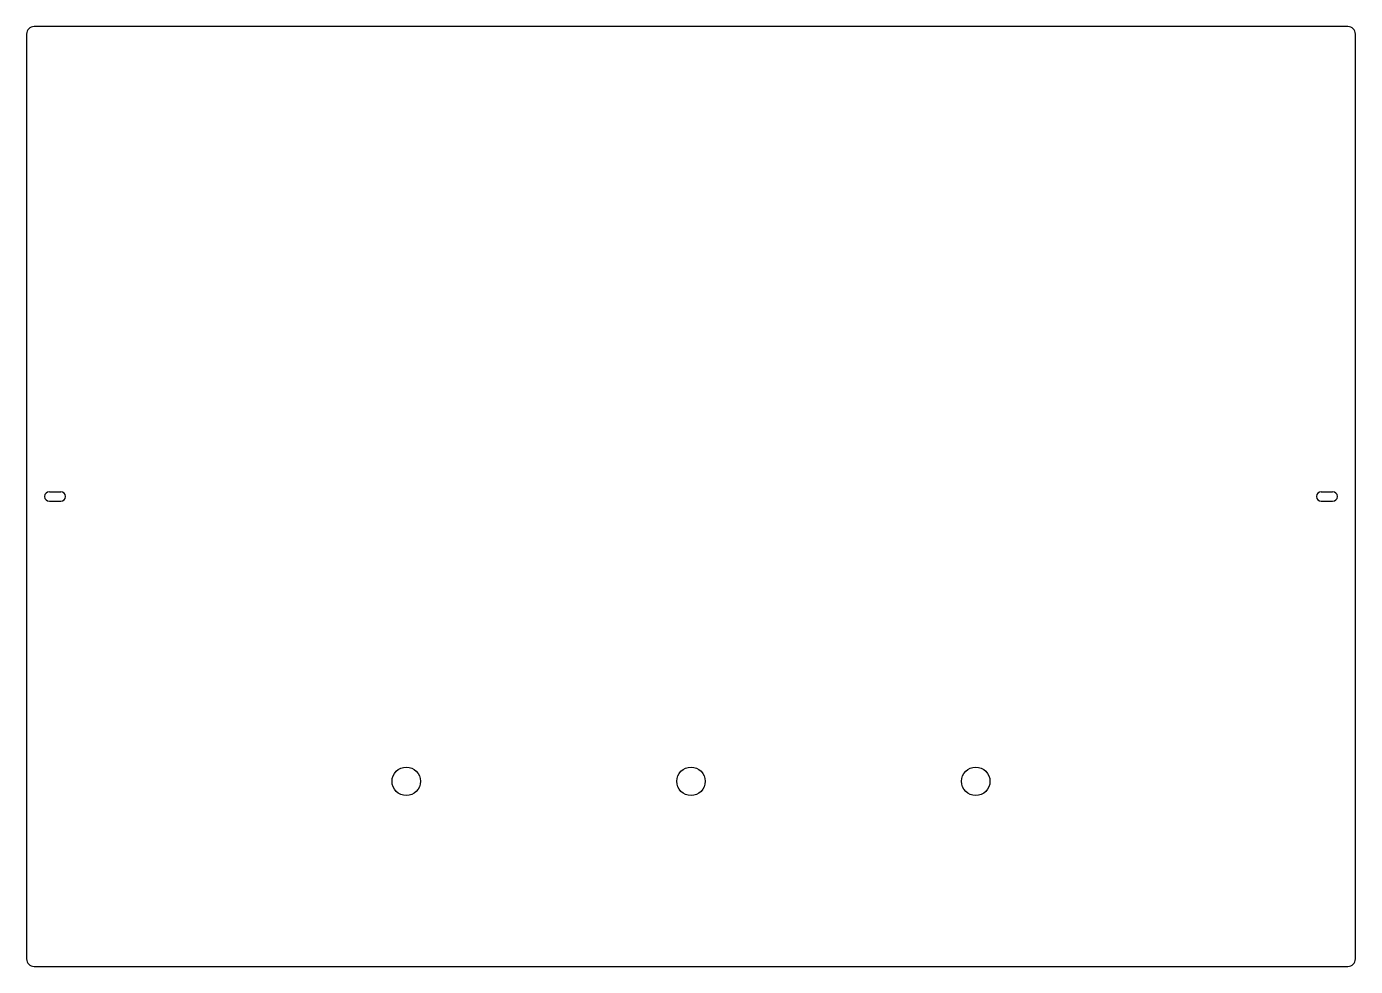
# Model space of a CAD drawing. Extents: x -350 to 350, y -248 to 248.
import ezdxf

# ---------------------------------------------------------------- set-up
doc = ezdxf.new("R2010")
doc.units = 0
doc.header["$MEASUREMENT"] = 0
doc.layers.add('Sketch002', color=7, linetype='CONTINUOUS')

msp = doc.modelspace()

# ---------------------------------------------------------------- linework, layer by layer
at = {"layer": 'Sketch002'}
for p, q in [((346, 247.5), (-346, 247.5)), ((-350, 243.5), (-350, -243.5)), ((350, -243.5), (350, 243.5)), ((-338, 2.5), (-332, 2.5)), ((332, 2.5), (338, 2.5)), ((-338, -2.5), (-332, -2.5)), ((332, -2.5), (338, -2.5)), ((-346, -247.5), (346, -247.5))]:
    msp.add_line(p, q, dxfattribs=at)
for centre in [(-150, -150), (0, -150), (150, -150)]:
    msp.add_circle(centre, 7.5, dxfattribs=at)
for centre, radius, start, end in [((-346, 243.5), 4, 90, 180), ((346, 243.5), 4, 0, 90), ((-338, 0), 2.5, 90, -90), ((-332, 0), 2.5, -90, 90), ((332, 0), 2.5, 90, -90), ((338, 0), 2.5, -90, 90), ((-346, -243.5), 4, 180, -90), ((346, -243.5), 4, -90, 0)]:
    msp.add_arc(centre, radius, start, end, dxfattribs=at)

doc.saveas('drawing.dxf')
